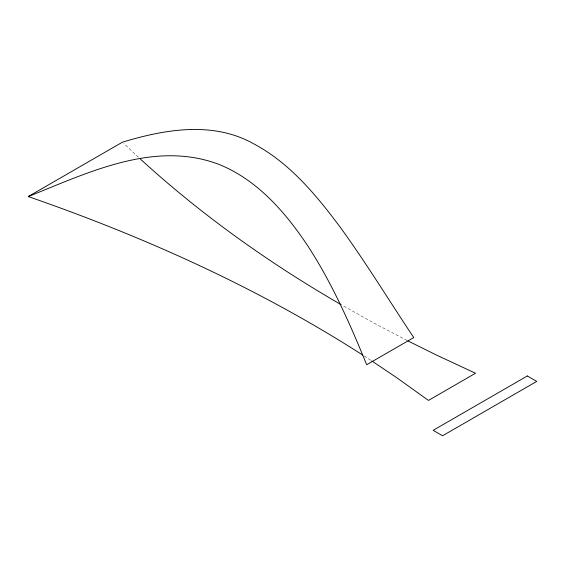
<?xml version="1.0" encoding="UTF-8"?>
<svg xmlns="http://www.w3.org/2000/svg" width="565" height="565" viewBox="0 0 565 565"><rect width="100%" height="100%" fill="white"/><g stroke="black" fill="none" stroke-linecap="round" stroke-linejoin="round"><path stroke-width="0.42" stroke-dasharray="2.83 2.12" d="M407.153 340.518L374.016 323.116L342.644 305.552M364.178 355.985L371.092 360.491M138.411 157.218L123.686 143.39"/><path stroke-width="0.85" d="M28.25 196.549L122.414 142.182C164.705 129.357 212.857 120.896 253.6 143.764C289.471 162.727 315.969 194.763 339.862 226.735C366.042 262.626 389.08 300.658 413.757 337.566L366.671 364.75C349.926 323.618 331.825 282.719 307.487 245.422C285.057 211.811 256.743 179.359 218.288 164.14C153.814 140.148 87.575 172.918 28.25 196.549C145.021 237.06 258.601 288.242 362.779 355.095M407.937 340.914L436.434 355.039L475.539 373.239L428.461 400.423L396.941 377.844L371.784 360.936M341.168 304.704C269.456 263.248 201.5 214.975 140.346 159.012M527.336 375.958L433.164 430.325L442.586 435.763L536.75 381.396L527.336 375.958"/></g></svg>
